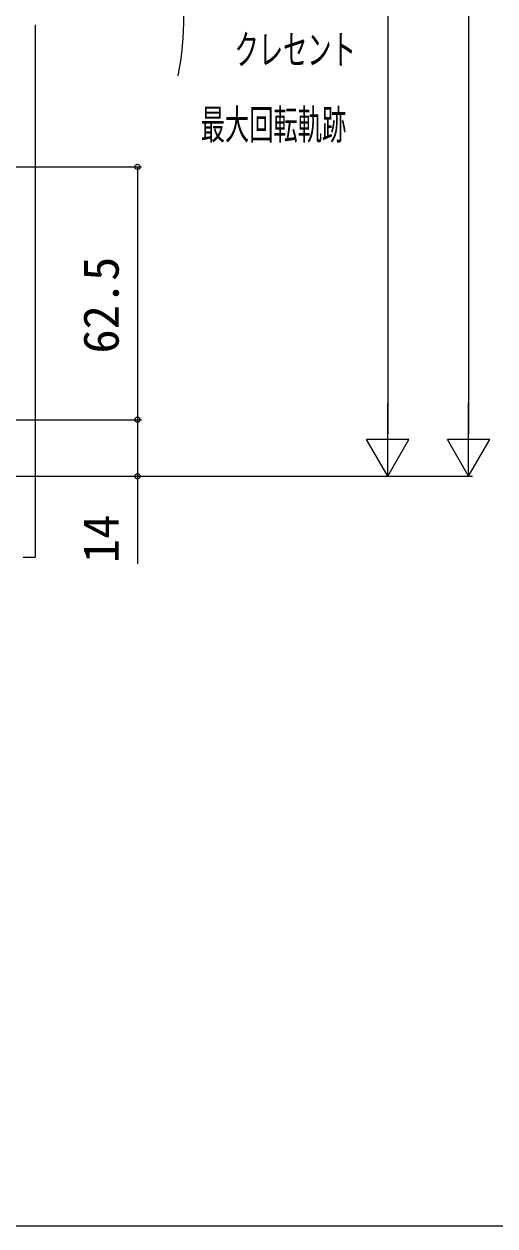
# Model space of a CAD drawing. Units: millimetres, scale not verified. Extents: x -525 to 525, y -782 to 777.
# Drawn here: x -292.8 to -176.3, y -782.5 to -485.3 of the extents above; entities that cross this region are included whole.
import ezdxf
from ezdxf.enums import TextEntityAlignment as Align

# ---------------------------------------------------------------- set-up
doc = ezdxf.new("R2010")
doc.units = ezdxf.units.MM
doc.header["$LTSCALE"] = 4
for name, color, linetype in [('0-4_YKK_12', 2, 'Continuous'), ('0-7_YKK_D', 6, 'Continuous'), ('0-8_YKK_ZWAK', 7, 'Continuous'), ('0-9_YSS_K', 3, 'Continuous')]:
    doc.layers.add(name, color=color, linetype=linetype)
doc.styles.add('ＭＳ ゴシック', font='')
doc.styles.get('ＭＳ ゴシック').set_extended_font_data('MS Gothic')

msp = doc.modelspace()

# ---------------------------------------------------------------- linework, layer by layer
at = {"layer": '0-4_YKK_12'}
msp.add_arc((-333.2, -483.15), 80, 349.19308, 10.80692, dxfattribs=at)
at = {"layer": '0-7_YKK_D'}
for p, q in [((-182.802, -154.004), (-182.802, -586.659)), ((-202.802, -413), (-202.802, -586.659)), ((-301.844, -520.659), (-263.7, -520.659)), ((-264.7, -520.659), (-264.7, -583.159)), ((-202.802, -597.159), (-202.802, -578.972)), ((-182.802, -597.159), (-182.802, -578.972)), ((-297.398, -583.159), (-263.7, -583.159)), ((-297.398, -583.159), (-263.7, -583.159)), ((-202.802, -597.159), (-208.052, -588.065)), ((-197.552, -588.065), (-208.052, -588.065)), ((-202.802, -597.159), (-197.552, -588.065)), ((-182.802, -597.159), (-188.052, -588.065)), ((-177.552, -588.065), (-188.052, -588.065)), ((-182.802, -597.159), (-177.552, -588.065)), ((-299.562, -597.159), (-181.802, -597.159)), ((-299.562, -597.159), (-263.7, -597.159)), ((-299.562, -597.159), (-201.802, -597.159))]:
    msp.add_line(p, q, dxfattribs=at)
msp.add_lwpolyline([(-264.7, -583.159), (-264.7, -597.159), (-264.7, -618.777)], dxfattribs=at)
for centre in [(-264.7, -520.659), (-264.7, -583.159), (-264.7, -583.159), (-264.7, -597.159)]:
    msp.add_circle(centre, 0.637, dxfattribs=at)
at = {"layer": '0-8_YKK_ZWAK'}
msp.add_lwpolyline([(-525, -782.5), (525, -782.5), (525, 747.5)], dxfattribs=at)
at = {"layer": '0-9_YSS_K'}
for p in [(-290, -485.536), (-293, -617.159)]:
    msp.add_line(p, (-290, -617.159), dxfattribs=at)

# ---------------------------------------------------------------- texts
at = {"layer": '0-7_YKK_D', "style": 'ＭＳ ゴシック', "width": 0.6}
for s, p in [('クレセント', (-240.689, -497.513)), ('最大回転軌跡', (-249.059, -516.055))]:
    msp.add_text(s, height=7.331, dxfattribs=at).set_placement(p, align=Align.BOTTOM_LEFT)
at = {"layer": '0-7_YKK_D', "style": 'ＭＳ ゴシック'}
for s, p in [('62.5', (-266.7, -566.806)), ('14', (-266.7, -618.618))]:
    msp.add_text(s, height=8.798, rotation=90, dxfattribs=at).set_placement(p, align=Align.BOTTOM_LEFT)

doc.saveas('drawing.dxf')
